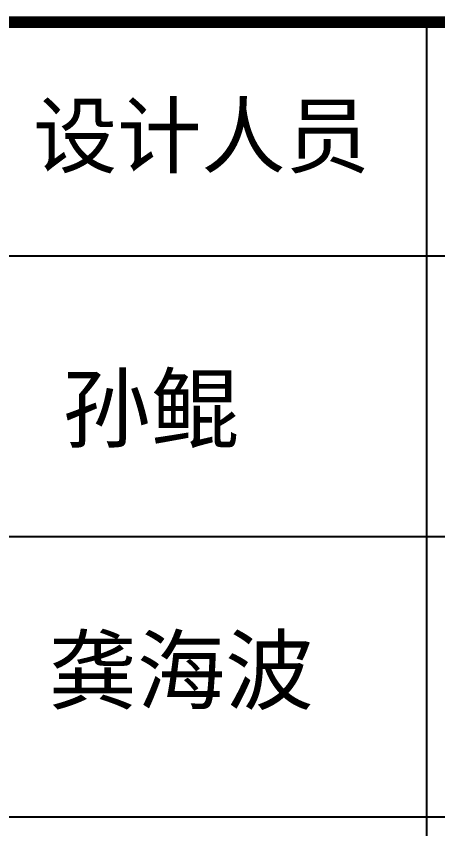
# Model space of a CAD drawing. Extents: x 69728788 to 149766163, y 20718153 to 43663798.
# Drawn here: x 74937708 to 74939684, y 21121057 to 21124866 of the extents above; entities that cross this region are included whole.
import ezdxf

# ---------------------------------------------------------------- set-up
doc = ezdxf.new("R2010")
doc.units = 0
doc.header["$LTSCALE"] = 1000
doc.header["$MEASUREMENT"] = 0
doc.layers.add('图框', color=253, linetype='CONTINUOUS')
doc.styles.add('STYLE-黑体', font='simhei.ttf')

msp = doc.modelspace()

# ---------------------------------------------------------------- linework, layer by layer
at = {"layer": '图框', "color": 0}
for p, q in [((74935250.7, 21123742.7), (74941860.8, 21123742.7)), ((74935250.7, 21123742.7), (74941860.8, 21123742.7)), ((74935250.7, 21122428), (74941860.8, 21122428)), ((74935250.7, 21121113.3), (74941860.8, 21121113.3))]:
    msp.add_line(p, q, dxfattribs=at)
at = {"layer": '图框', "color": 0, "const_width": 55}
msp.add_lwpolyline([(74935250.7, 21124838.3), (74941860.8, 21124838.3), (74941860.8, 21113663.2), (74935250.7, 21113663.2)], close=True, dxfattribs=at)
at = {"layer": '图框', "color": 0}
for points in [[(74939633.1, 21123742.7), (74939633.1, 21124838.3)], [(74939633.1, 21117388.2), (74939633.1, 21123742.7)]]:
    msp.add_lwpolyline(points, dxfattribs=at)

# ---------------------------------------------------------------- texts
at = {"layer": '图框', "color": 0, "style": 'STYLE-黑体'}
msp.add_text('设计人员', height=289.24, dxfattribs=at).set_placement((74937787.1, 21124161.6))
at = {"layer": '图框', "color": 4, "style": 'STYLE-黑体'}
for s, p in [('孙鲲', (74937924.6, 21122875.1)), ('龚海波', (74937859.6, 21121647.7))]:
    msp.add_text(s, height=303.7, dxfattribs=at).set_placement(p)

doc.saveas('drawing.dxf')
